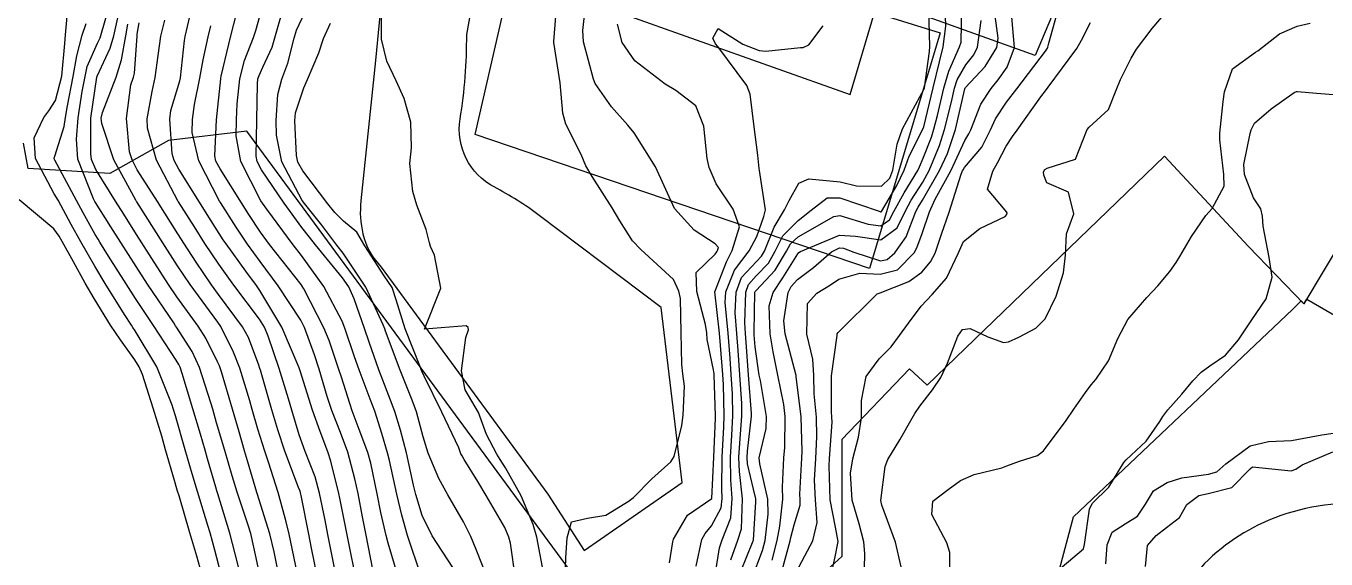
# Model space of a CAD drawing. Header units: metres. Extents: x 318500 to 325275, y 7408834 to 7428799.
# Drawn here: x 323234.7 to 323297.5, y 7418560 to 7418585.8 of the extents above; entities that cross this region are included whole.
import ezdxf

# ---------------------------------------------------------------- set-up
doc = ezdxf.new("R2010")
doc.units = ezdxf.units.M
doc.header["$MEASUREMENT"] = 0
for name, color, linetype in [('Curvas de Nivel 1m', 11, 'Continuous'), ('Curvas de Nivel 5m', 15, 'Continuous'), ('Edificações', 30, 'Continuous'), ('Vias Primárias', 230, 'Continuous')]:
    doc.layers.add(name, color=color, linetype=linetype)

msp = doc.modelspace()

# ---------------------------------------------------------------- linework, layer by layer
at = {"layer": 'Curvas de Nivel 1m', "flags": 128}
for points, elevation in [([(323244.093, 7418559.235), (323243.798, 7418560.409), (323243.564, 7418561.244), (323243.459, 7418561.601), (323242.955, 7418563.253), (323242.698, 7418564.107), (323242.365, 7418565.262), (323241.885, 7418566.917), (323241.781, 7418567.271), (323241.729, 7418567.435), (323240.979, 7418569.279), (323239.937, 7418571.032), (323239.831, 7418571.184), (323239.758, 7418571.293), (323239.427, 7418571.818), (323238.489, 7418573.312), (323237.982, 7418574.148), (323237.308, 7418575.33), (323236.844, 7418576.173), (323236.209, 7418577.347), (323236.025, 7418577.658), (323235.124, 7418579.359), (323235.053, 7418580.373), (323235.522, 7418581.356), (323235.766, 7418581.671), (323236.088, 7418582.171), (323236.388, 7418583.346), (323236.535, 7418584.933), (323236.561, 7418585.344), (323236.704, 7418586.789)], 727), ([(323245.963, 7418559.208), (323245.792, 7418560.036), (323245.526, 7418561.214), (323245.404, 7418561.628), (323244.875, 7418563.224), (323244.63, 7418564.011), (323244.272, 7418565.234), (323243.88, 7418566.582), (323243.688, 7418567.243), (323243.6, 7418567.539), (323243.044, 7418569.253), (323242.688, 7418570.019), (323241.939, 7418571.209), (323241.897, 7418571.27), (323241.805, 7418571.409), (323240.532, 7418573.284), (323239.983, 7418574.134), (323239.246, 7418575.301), (323238.765, 7418576.066), (323238.019, 7418577.243), (323237.992, 7418577.293), (323237.975, 7418577.321), (323237.926, 7418577.417), (323237.16, 7418579.333), (323237.099, 7418580.3), (323237.179, 7418581.334), (323237.376, 7418582.614), (323237.517, 7418583.329), (323237.623, 7418583.812), (323238.124, 7418584.947), (323238.241, 7418585.205), (323238.282, 7418585.318), (323238.695, 7418586.768)], 729), ([(323250.589, 7418559.148), (323250.286, 7418560.67), (323250.192, 7418561.154), (323249.837, 7418562.934), (323249.792, 7418563.161), (323249.411, 7418564.722), (323249.265, 7418565.169), (323248.888, 7418566.162), (323248.521, 7418567.181), (323247.919, 7418569.094), (323247.893, 7418569.19), (323247.874, 7418569.237), (323247.034, 7418571.199), (323245.966, 7418572.973), (323245.801, 7418573.213), (323245.294, 7418573.907), (323244.334, 7418575.235), (323244.201, 7418575.436), (323244.005, 7418575.739), (323243.424, 7418576.659), (323243.045, 7418577.255), (323242.044, 7418578.849), (323241.818, 7418579.272), (323241.736, 7418579.592), (323241.623, 7418581.275), (323241.672, 7418581.686), (323242.099, 7418583.122), (323242.128, 7418583.27), (323242.326, 7418585.068), (323242.363, 7418585.266), (323242.697, 7418586.716)], 734), ([(323253.781, 7418559.149), (323253.108, 7418561.117), (323252.831, 7418562.114), (323252.59, 7418563.122), (323252.237, 7418564.746), (323252.143, 7418565.127), (323251.874, 7418566.065), (323251.525, 7418567.135), (323251.311, 7418567.727), (323250.77, 7418569.147), (323250.546, 7418569.77), (323250.075, 7418571.158), (323249.945, 7418571.5), (323249.068, 7418573.174), (323247.992, 7418574.666), (323247.58, 7418575.194), (323246.313, 7418576.911), (323246.096, 7418577.209), (323246.022, 7418577.316), (323245.051, 7418579.225), (323244.829, 7418580.468), (323244.845, 7418581.229), (323244.876, 7418582.017), (323245.007, 7418583.226), (323245.227, 7418584.11), (323245.662, 7418585.217), (323245.783, 7418585.567), (323246.156, 7418586.952)], 737), ([(323259.732, 7418559.079), (323259.375, 7418561.034), (323259.196, 7418561.66), (323258.618, 7418563.042), (323257.853, 7418564.396), (323257.599, 7418564.796), (323257.437, 7418565.056), (323256.932, 7418566.006), (323256.547, 7418567.07), (323255.906, 7418568.17), (323255.718, 7418569.083), (323255.936, 7418570.7), (323256.06, 7418571.078), (323256.052, 7418571.189), (323255.943, 7418571.276), (323253.94, 7418571.11), (323254.727, 7418573.099), (323254.415, 7418574.683), (323254.223, 7418575.107), (323254.176, 7418575.282), (323254.008, 7418575.924), (323253.561, 7418577.115), (323253.375, 7418577.771), (323253.226, 7418579.118), (323253.299, 7418579.88), (323253.279, 7418581.118), (323252.949, 7418582.263), (323252.565, 7418583.125), (323252.114, 7418584.073), (323251.848, 7418585.134), (323251.852, 7418585.417), (323251.845, 7418587.135)], 741), ([(323260.733, 7418559.016), (323260.773, 7418560.038), (323260.839, 7418561.015), (323261.051, 7418561.782), (323261.824, 7418561.962), (323262.712, 7418562.101), (323263.837, 7418562.798), (323263.935, 7418562.873), (323264.052, 7418562.968), (323264.936, 7418563.872), (323265.857, 7418564.681), (323266.01, 7418564.948), (323266.375, 7418566.45), (323266.449, 7418566.942), (323266.508, 7418568.344), (323266.439, 7418568.942), (323266.386, 7418569.404), (323266.358, 7418570.944), (323266.315, 7418572.595), (323266.244, 7418572.946), (323265.978, 7418573.515), (323264.396, 7418574.966), (323264.004, 7418575.377), (323263.389, 7418576.354), (323263.012, 7418576.985), (323262.042, 7418578.5), (323261.745, 7418579.005), (323261.51, 7418579.556), (323260.776, 7418581.02), (323260.626, 7418581.562), (323260.493, 7418583.024), (323260.185, 7418584.973), (323260.183, 7418585.029), (323260.331, 7418586.854)], 742), ([(323265.793, 7418559.805), (323265.948, 7418560.808), (323265.98, 7418560.947), (323266.657, 7418562.108), (323267.84, 7418562.92), (323267.928, 7418564.919), (323268.01, 7418566.796), (323268.014, 7418566.918), (323267.944, 7418568.895), (323267.944, 7418568.92), (323267.941, 7418568.941), (323267.922, 7418569.144), (323267.614, 7418570.602), (323267.586, 7418570.925), (323267.533, 7418571.339), (323267.108, 7418572.933), (323267.068, 7418573.85), (323267.997, 7418574.735), (323268.074, 7418574.844), (323268.112, 7418574.918), (323268.15, 7418575.066), (323268.003, 7418575.238), (323266.978, 7418575.904), (323266.02, 7418576.95), (323265.107, 7418578.959), (323264.074, 7418580.603), (323263.765, 7418580.975), (323262.976, 7418581.874), (323262.186, 7418582.999), (323262.103, 7418583.202), (323261.632, 7418585.007), (323261.587, 7418585.559), (323261.754, 7418587.006)], 743), ([(323268.749, 7418559.952), (323269.099, 7418560.901), (323269.267, 7418561.45), (323269.318, 7418562.898), (323269.166, 7418564.214), (323269.14, 7418564.901), (323269.184, 7418565.587), (323269.292, 7418566.899), (323269.291, 7418567.507), (323269.192, 7418568.901), (323269.11, 7418570.08), (323269.041, 7418570.903), (323268.964, 7418571.896), (323269.003, 7418572.905), (323269.273, 7418573.608), (323269.992, 7418574.381), (323270.244, 7418574.64), (323270.374, 7418574.886), (323270.856, 7418576.038), (323271.342, 7418576.877), (323271.569, 7418577.333), (323272.04, 7418578.173), (323272.522, 7418578.383), (323274.041, 7418578.242), (323274.824, 7418578.042), (323276.038, 7418578.025), (323276.44, 7418578.411), (323276.591, 7418578.805), (323276.805, 7418580.066), (323277.06, 7418580.8), (323278.099, 7418582.733), (323278.114, 7418582.79), (323278.363, 7418584.549), (323278.384, 7418584.786), (323278.333, 7418586.611)], 746), ([(323269.256, 7418559.43), (323269.808, 7418560.789), (323269.838, 7418560.861), (323269.844, 7418560.89), (323269.969, 7418562.758), (323269.96, 7418562.889), (323269.845, 7418563.364), (323269.558, 7418564.596), (323269.541, 7418564.895), (323269.563, 7418565.196), (323269.747, 7418566.892), (323269.751, 7418567.033), (323269.605, 7418568.895), (323269.496, 7418570.457), (323269.458, 7418570.897), (323269.429, 7418571.417), (323269.471, 7418572.897), (323269.601, 7418573.27), (323269.982, 7418573.685), (323270.575, 7418574.301), (323270.9, 7418574.881), (323271.267, 7418575.618), (323272.015, 7418576.369), (323272.635, 7418576.861), (323273.414, 7418577.464), (323274.029, 7418577.455), (323275.936, 7418576.811), (323275.997, 7418576.787), (323276.02, 7418576.783), (323276.035, 7418576.795), (323276.789, 7418578.052), (323277.144, 7418578.799), (323277.384, 7418579.473), (323278.039, 7418580.79), (323278.081, 7418580.899), (323278.544, 7418582.783), (323278.852, 7418584.046), (323279.027, 7418584.777), (323279.146, 7418585.774), (323279.119, 7418586.776)], 747), ([(323269.783, 7418559.067), (323270.291, 7418560.4), (323270.406, 7418560.884), (323270.558, 7418562.154), (323270.543, 7418562.883), (323270.15, 7418564.595), (323270.124, 7418564.887), (323270.464, 7418566.301), (323270.476, 7418566.884), (323270.181, 7418568.622), (323270.13, 7418568.888), (323269.934, 7418570.251), (323269.883, 7418570.834), (323269.877, 7418570.891), (323269.875, 7418570.957), (323269.913, 7418572.891), (323269.928, 7418572.933), (323269.971, 7418572.983), (323270.904, 7418573.963), (323271.453, 7418574.875), (323271.645, 7418575.232), (323272.007, 7418575.578), (323273.74, 7418576.566), (323274.018, 7418576.614), (323275.39, 7418576.195), (323276.013, 7418576.108), (323276.421, 7418576.401), (323276.641, 7418576.804), (323277.135, 7418577.698), (323277.802, 7418578.792), (323277.886, 7418578.958), (323278.059, 7418579.387), (323278.455, 7418580.404), (323278.579, 7418580.783), (323278.749, 7418581.442), (323279.056, 7418582.776), (323279.294, 7418583.59), (323279.817, 7418584.765), (323279.894, 7418585.003), (323279.92, 7418586.764)], 748), ([(323271.793, 7418559.146), (323272.722, 7418560.856), (323272.926, 7418561.751), (323272.848, 7418562.855), (323272.806, 7418563.807), (323272.864, 7418564.855), (323272.921, 7418565.9), (323272.903, 7418566.855), (323272.79, 7418567.973), (323272.768, 7418568.857), (323272.726, 7418569.656), (323272.432, 7418570.863), (323272.468, 7418572.356), (323272.905, 7418572.856), (323273.574, 7418573.248), (323273.98, 7418573.526), (323274.986, 7418573.824), (323275.984, 7418573.763), (323276.81, 7418573.979), (323277.627, 7418574.794), (323277.758, 7418575.037), (323278.009, 7418575.735), (323278.358, 7418576.785), (323278.644, 7418577.395), (323279.397, 7418578.77), (323279.609, 7418579.214), (323280.072, 7418580.234), (323280.27, 7418580.566), (323280.364, 7418580.757), (323280.852, 7418581.993), (323281.344, 7418582.748), (323281.681, 7418583.17), (323282.116, 7418583.787), (323282.48, 7418584.735), (323282.314, 7418586.582)], 751), ([(323276.989, 7418559.607), (323276.719, 7418560.801), (323276.061, 7418562.583), (323276.015, 7418562.808), (323276.217, 7418564.455), (323276.341, 7418564.805), (323276.926, 7418565.754), (323277.529, 7418566.794), (323277.654, 7418567.032), (323277.899, 7418567.383), (323278.514, 7418568.178), (323278.907, 7418568.775), (323279.239, 7418569.462), (323279.733, 7418570.763), (323279.953, 7418571.088), (323280.335, 7418571.136), (323281.185, 7418570.741), (323281.946, 7418570.465), (323282.188, 7418570.486), (323282.684, 7418570.723), (323283.511, 7418571.158), (323283.959, 7418571.607), (323284.486, 7418572.702), (323284.844, 7418573.841), (323284.941, 7418574.696), (323284.985, 7418575.726), (323285.338, 7418576.69), (323285.079, 7418577.733), (323284.045, 7418578.19), (323283.894, 7418578.557), (323283.874, 7418578.713), (323283.934, 7418578.829), (323284.053, 7418578.903), (323285.421, 7418579.328), (323285.954, 7418580.682), (323285.988, 7418580.775), (323286.083, 7418580.877), (323287.028, 7418581.739), (323287.387, 7418582.667), (323287.596, 7418583.185), (323288.126, 7418584.227), (323288.373, 7418584.656), (323289.137, 7418585.653), (323289.978, 7418586.633)], 754), ([(323245.026, 7418559.221), (323244.779, 7418560.241), (323244.518, 7418561.229), (323243.944, 7418563.133), (323243.906, 7418563.239), (323243.893, 7418563.291), (323243.842, 7418563.456), (323243.44, 7418564.83), (323243.318, 7418565.248), (323243.093, 7418566.03), (323242.73, 7418567.257), (323242.212, 7418568.969), (323242.116, 7418569.267), (323242.053, 7418569.4), (323241.923, 7418569.611), (323240.818, 7418571.281), (323239.959, 7418572.584), (323239.503, 7418573.297), (323238.655, 7418574.645), (323238.232, 7418575.317), (323238.142, 7418575.459), (323238.004, 7418575.69), (323237.417, 7418576.732), (323237.094, 7418577.334), (323236.049, 7418579.282), (323236.017, 7418579.35), (323236.014, 7418579.387), (323236.052, 7418579.477), (323236.506, 7418580.912), (323236.565, 7418581.343), (323236.66, 7418581.916), (323236.942, 7418583.337), (323237.118, 7418584.331), (323237.368, 7418585.331), (323237.569, 7418585.898)], 728), ([(323248.735, 7418559.176), (323248.471, 7418560.509), (323248.338, 7418561.182), (323247.967, 7418563.06), (323247.941, 7418563.188), (323247.918, 7418563.266), (323247.843, 7418563.452), (323247.171, 7418565.197), (323246.837, 7418566.239), (323246.557, 7418567.203), (323246.003, 7418569.125), (323245.975, 7418569.209), (323245.922, 7418569.37), (323245.416, 7418570.699), (323245.128, 7418571.222), (323243.963, 7418572.788), (323243.631, 7418573.245), (323242.897, 7418574.345), (323242.298, 7418575.266), (323242.179, 7418575.445), (323242.005, 7418575.724), (323241.014, 7418577.28), (323240.043, 7418578.822), (323239.788, 7418579.294), (323239.665, 7418579.686), (323239.526, 7418581.298), (323239.733, 7418582.932), (323239.857, 7418583.294), (323239.9, 7418583.496), (323240.035, 7418585.291), (323240.043, 7418585.38), (323240.14, 7418585.925)], 732), ([(323249.629, 7418559.315), (323249.265, 7418561.168), (323249.125, 7418561.866), (323248.861, 7418563.175), (323248.638, 7418563.968), (323248.159, 7418565.186), (323247.872, 7418565.993), (323247.515, 7418567.194), (323247.36, 7418567.733), (323246.91, 7418569.2), (323246.376, 7418570.765), (323246.188, 7418571.208), (323245.946, 7418571.592), (323244.714, 7418573.229), (323243.985, 7418574.247), (323243.314, 7418575.25), (323242.802, 7418576.052), (323242.031, 7418577.27), (323242.02, 7418577.286), (323240.97, 7418579.281), (323240.531, 7418580.828), (323240.526, 7418581.286), (323240.767, 7418582.609), (323240.905, 7418583.282), (323241.047, 7418584.35), (323241.185, 7418585.279), (323241.366, 7418586.053)], 733), ([(323252.66, 7418559.121), (323252.184, 7418560.747), (323252.083, 7418561.127), (323251.827, 7418562.242), (323251.645, 7418563.133), (323251.335, 7418564.618), (323251.186, 7418565.14), (323250.767, 7418566.256), (323250.442, 7418567.152), (323249.914, 7418568.777), (323249.787, 7418569.162), (323249.323, 7418570.559), (323249.069, 7418571.173), (323248.091, 7418573.065), (323248.021, 7418573.189), (323247.971, 7418573.262), (323246.44, 7418575.206), (323246.006, 7418575.799), (323245.445, 7418576.649), (323245.077, 7418577.224), (323244.044, 7418578.866), (323243.848, 7418579.243), (323243.798, 7418579.499), (323243.873, 7418581.243), (323244.076, 7418583.216), (323244.078, 7418583.24), (323244.083, 7418583.257), (323244.102, 7418583.349), (323244.465, 7418584.895), (323244.55, 7418585.234), (323244.88, 7418586.498)], 736), ([(323255.304, 7418559.57), (323254.313, 7418561.102), (323253.825, 7418562.097), (323253.509, 7418563.113), (323253.407, 7418563.552), (323253.057, 7418565.118), (323252.778, 7418566.219), (323252.504, 7418567.124), (323251.913, 7418568.64), (323251.723, 7418569.133), (323251.266, 7418570.473), (323251.039, 7418571.144), (323250.531, 7418572.582), (323250.273, 7418573.155), (323249.976, 7418573.588), (323248.666, 7418575.18), (323248.371, 7418575.552), (323248.008, 7418576.023), (323247.142, 7418577.199), (323246.044, 7418578.821), (323245.844, 7418579.213), (323245.797, 7418579.471), (323245.825, 7418581.214), (323245.863, 7418582.979), (323245.88, 7418583.213), (323245.929, 7418583.386), (323246.109, 7418583.786), (323246.568, 7418584.76), (323246.701, 7418585.204), (323247.011, 7418586.337)], 738), ([(323256.976, 7418559.062), (323256.43, 7418560.441), (323256.168, 7418561.075), (323255.821, 7418561.782), (323255.058, 7418563.092), (323254.629, 7418563.879), (323254.118, 7418565.106), (323253.872, 7418565.904), (323253.541, 7418567.113), (323253.345, 7418567.669), (323252.762, 7418569.122), (323252.054, 7418571.014), (323252.01, 7418571.129), (323251.943, 7418571.315), (323251.102, 7418573.143), (323249.994, 7418574.778), (323249.698, 7418575.165), (323248.971, 7418576.137), (323248.135, 7418577.188), (323248.022, 7418577.34), (323247.031, 7418579.2), (323246.774, 7418580.498), (323246.766, 7418581.203), (323246.834, 7418582.461), (323247.031, 7418583.201), (323247.325, 7418583.985), (323247.632, 7418585.195), (323247.747, 7418585.583), (323248.149, 7418586.425)], 739), ([(323270.754, 7418559.927), (323270.996, 7418560.878), (323271.12, 7418561.577), (323271.261, 7418562.876), (323271.259, 7418563.463), (323271.31, 7418564.875), (323271.367, 7418565.376), (323271.383, 7418566.875), (323271.31, 7418567.464), (323271.031, 7418568.879), (323270.8, 7418570.013), (323270.655, 7418570.883), (323270.606, 7418572.238), (323270.803, 7418572.882), (323271.271, 7418573.587), (323271.998, 7418574.745), (323272.05, 7418574.819), (323272.13, 7418574.868), (323274.008, 7418575.658), (323274.791, 7418575.612), (323276.006, 7418575.435), (323276.805, 7418576.01), (323277.193, 7418576.798), (323277.471, 7418577.353), (323278.041, 7418578.223), (323278.346, 7418578.786), (323278.845, 7418580.002), (323279.096, 7418580.775), (323279.424, 7418582.101), (323279.567, 7418582.768), (323279.694, 7418583.178), (323280.117, 7418583.903), (323280.5, 7418584.38), (323280.69, 7418584.754), (323280.865, 7418586.037)], 749), ([(323273.526, 7418558.844), (323273.802, 7418560.088), (323273.945, 7418560.838), (323273.82, 7418561.53), (323273.563, 7418562.844), (323273.506, 7418564.487), (323273.525, 7418564.845), (323273.648, 7418566.605), (323273.644, 7418566.844), (323273.625, 7418567.113), (323273.624, 7418568.844), (323273.894, 7418570.795), (323273.895, 7418570.841), (323273.901, 7418570.881), (323273.941, 7418570.939), (323275.832, 7418572.812), (323275.926, 7418572.856), (323275.971, 7418572.866), (323277.364, 7418573.412), (323277.986, 7418573.873), (323278.419, 7418574.358), (323278.636, 7418574.78), (323278.944, 7418575.706), (323279.308, 7418576.771), (323279.887, 7418578.601), (323279.962, 7418578.761), (323279.99, 7418578.822), (323280.053, 7418578.93), (323280.902, 7418579.918), (323281.316, 7418580.748), (323281.55, 7418581.281), (323282.094, 7418582.096), (323282.586, 7418582.733), (323283.979, 7418584.564), (323284.07, 7418584.711), (323284.086, 7418584.755), (323284.133, 7418584.939), (323284.521, 7418586.338)], 752), ([(323275.21, 7418558.819), (323275.231, 7418560.245), (323275.193, 7418560.819), (323274.955, 7418561.691), (323274.615, 7418562.828), (323274.549, 7418564.14), (323274.655, 7418564.828), (323274.929, 7418565.873), (323275.072, 7418566.822), (323275.066, 7418567.659), (323275.301, 7418568.819), (323275.933, 7418569.677), (323276.501, 7418570.246), (323276.915, 7418570.8), (323277.347, 7418571.405), (323277.964, 7418572.226), (323278.487, 7418572.782), (323279.183, 7418573.571), (323279.747, 7418574.764), (323280.009, 7418575.342), (323280.793, 7418575.973), (323282.028, 7418576.567), (323282.11, 7418576.648), (323282.115, 7418576.729), (323282.093, 7418576.792), (323282.031, 7418576.863), (323281.172, 7418577.879), (323281.429, 7418578.746), (323281.648, 7418579.152), (323282.068, 7418579.957), (323282.374, 7418580.437), (323282.604, 7418580.732), (323283.744, 7418582.355), (323284.019, 7418582.711), (323284.111, 7418582.82), (323285.493, 7418584.69), (323285.723, 7418585.099), (323286.149, 7418585.949)], 753), ([(323247.782, 7418559.325), (323247.381, 7418561.194), (323247.237, 7418561.777), (323246.853, 7418563.2), (323246.384, 7418564.676), (323246.206, 7418565.207), (323245.876, 7418566.266), (323245.603, 7418567.214), (323245.478, 7418567.634), (323244.999, 7418569.224), (323244.702, 7418570.002), (323244.077, 7418571.238), (323243.943, 7418571.444), (323242.598, 7418573.261), (323241.983, 7418574.169), (323241.276, 7418575.277), (323240.02, 7418577.262), (323240.008, 7418577.278), (323239.963, 7418577.349), (323238.914, 7418579.307), (323238.33, 7418581.063), (323238.301, 7418581.317), (323238.354, 7418581.587), (323239.018, 7418583.306), (323239.281, 7418584.134), (323239.49, 7418585.3), (323239.578, 7418585.859)], 731), ([(323267.077, 7418559.644), (323267.358, 7418560.927), (323267.517, 7418561.222), (323267.82, 7418561.584), (323268.283, 7418562.464), (323268.332, 7418562.913), (323268.311, 7418563.379), (323268.329, 7418564.913), (323268.409, 7418566.385), (323268.424, 7418566.912), (323268.391, 7418568.434), (323268.36, 7418568.913), (323268.332, 7418569.322), (323268.203, 7418570.916), (323267.98, 7418572.909), (323268.536, 7418574.368), (323268.816, 7418574.908), (323269.169, 7418576.06), (323268.869, 7418576.907), (323268.038, 7418578.139), (323267.712, 7418578.925), (323267.613, 7418579.37), (323267.441, 7418580.93), (323267.067, 7418581.912), (323266.097, 7418582.657), (323265.577, 7418582.955), (323264.117, 7418584.095), (323263.501, 7418584.979), (323263.264, 7418585.862)], 744), ([(323284.259, 7418559.167), (323285.808, 7418560.48), (323285.854, 7418560.679), (323286.11, 7418562.402), (323286.239, 7418562.674), (323287.045, 7418563.469), (323287.764, 7418564.652), (323287.871, 7418564.78), (323288.836, 7418565.685), (323289.498, 7418566.634), (323289.648, 7418566.878), (323289.899, 7418567.206), (323290.576, 7418567.954), (323291.106, 7418568.612), (323291.499, 7418569.033), (323291.931, 7418569.337), (323292.679, 7418569.849), (323293.303, 7418570.586), (323293.96, 7418571.566), (323294.643, 7418572.57), (323294.934, 7418573.618), (323294.792, 7418574.568), (323294.505, 7418576.09), (323294.477, 7418576.573), (323294.384, 7418576.926), (323294.039, 7418577.468), (323293.601, 7418578.584), (323293.561, 7418579.081), (323293.872, 7418580.582), (323293.919, 7418580.745), (323294.087, 7418581.068), (323294.894, 7418581.772), (323296.004, 7418582.552), (323296.11, 7418582.6), (323296.171, 7418582.609), (323297.091, 7418582.535), (323298.109, 7418582.454)], 756), ([(323243.17, 7418559.249), (323242.918, 7418560.128), (323242.583, 7418561.258), (323242.06, 7418563.043), (323241.994, 7418563.268), (323241.958, 7418563.385), (323241.845, 7418563.78), (323241.41, 7418565.274), (323241.221, 7418565.925), (323240.811, 7418567.281), (323240.29, 7418568.911), (323240.13, 7418569.288), (323239.923, 7418569.629), (323239.222, 7418570.59), (323238.743, 7418571.308), (323237.959, 7418572.584), (323237.528, 7418573.327), (323236.952, 7418574.369), (323236.41, 7418575.344), (323236.265, 7418575.609), (323236.006, 7418575.955), (323234.325, 7418577.367)], 726), ([(323286.897, 7418559.759), (323286.963, 7418560.663), (323287.201, 7418561.278), (323287.826, 7418561.686), (323288.425, 7418562.051), (323288.816, 7418562.64), (323289.199, 7418563.287), (323289.856, 7418563.687), (323290.573, 7418563.905), (323291.862, 7418564.086), (323292.259, 7418564.199), (323292.703, 7418564.588), (323293.879, 7418565.468), (323294.765, 7418565.677), (323295.882, 7418565.724), (323297.345, 7418565.988), (323297.886, 7418566.08)], 757), ([(323288.813, 7418559.627), (323288.915, 7418560.639), (323289.327, 7418561.125), (323289.823, 7418561.512), (323290.455, 7418561.996), (323290.817, 7418562.615), (323291.392, 7418563.062), (323291.848, 7418563.151), (323292.993, 7418563.442), (323293.867, 7418564.353), (323293.99, 7418564.447), (323295.865, 7418564.249), (323296.085, 7418564.328), (323296.384, 7418564.542), (323297.876, 7418565.168)], 758)]:
    msp.add_lwpolyline(points, dxfattribs=dict(at, elevation=elevation))
at = {"layer": 'Curvas de Nivel 5m', "flags": 128}
for points, elevation in [([(323271.229, 7418559.442), (323271.623, 7418560.872), (323271.658, 7418561.026), (323271.822, 7418561.644), (323272.105, 7418562.597), (323272.106, 7418562.866), (323272.098, 7418563.121), (323272.195, 7418564.865), (323272.208, 7418565.208), (323272.16, 7418566.866), (323271.919, 7418568.822), (323271.912, 7418568.87), (323271.378, 7418570.876), (323271.323, 7418571.503), (323271.52, 7418572.875), (323271.671, 7418573.177), (323271.98, 7418573.516), (323272.752, 7418574.096), (323273.622, 7418574.846), (323274.002, 7418575.049), (323274.199, 7418575.034), (323274.702, 7418574.829), (323275.994, 7418574.421), (323276.322, 7418574.48), (323276.685, 7418574.803), (323277.236, 7418575.569), (323277.709, 7418576.793), (323277.809, 7418577.006), (323278.028, 7418577.355), (323278.852, 7418578.778), (323279.229, 7418579.606), (323279.616, 7418580.767), (323280.074, 7418582.735), (323280.078, 7418582.76), (323280.084, 7418582.776), (323280.101, 7418582.803), (323281.053, 7418583.814), (323281.621, 7418584.745), (323281.687, 7418585.195), (323281.468, 7418586.747)], 750), ([(323246.889, 7418559.199), (323246.659, 7418560.339), (323246.447, 7418561.204), (323245.839, 7418563.155), (323245.823, 7418563.21), (323245.372, 7418564.734), (323245.228, 7418565.219), (323244.965, 7418566.132), (323244.643, 7418567.229), (323244.11, 7418569.045), (323244.053, 7418569.238), (323244.014, 7418569.332), (323243.923, 7418569.534), (323243.352, 7418570.666), (323242.986, 7418571.254), (323241.961, 7418572.664), (323241.544, 7418573.274), (323240.737, 7418574.534), (323240.262, 7418575.287), (323240.004, 7418575.696), (323239.386, 7418576.671), (323238.986, 7418577.306), (323238.043, 7418578.829), (323237.829, 7418579.323), (323237.79, 7418579.587), (323237.792, 7418581.324), (323238.086, 7418583.307), (323238.1, 7418583.35), (323238.734, 7418584.698), (323238.909, 7418585.308), (323239.129, 7418586.322)], 730), ([(323258.341, 7418559.044), (323258.096, 7418560.757), (323258.02, 7418561.048), (323257.817, 7418561.506), (323256.92, 7418563.064), (323256.514, 7418563.737), (323255.857, 7418564.793), (323255.75, 7418564.973), (323255.7, 7418565.082), (323255.588, 7418565.361), (323254.771, 7418567.097), (323253.916, 7418568.837), (323253.797, 7418569.111), (323253.709, 7418569.325), (323252.996, 7418571.119), (323252.557, 7418572.528), (323252.364, 7418573.126), (323251.978, 7418573.695), (323251.055, 7418575.144), (323250.665, 7418575.808), (323250.012, 7418576.337), (323249.595, 7418576.745), (323249.264, 7418577.171), (323248.044, 7418578.773), (323247.808, 7418579.192), (323247.743, 7418579.505), (323247.666, 7418581.194), (323247.701, 7418581.577), (323248.096, 7418582.785), (323248.281, 7418583.187), (323248.822, 7418584.477), (323249.057, 7418585.176), (323249.393, 7418585.92)], 740), ([(323279.352, 7418558.767), (323279.343, 7418560.305), (323279.195, 7418560.769), (323278.472, 7418562.139), (323278.527, 7418562.78), (323279.266, 7418563.352), (323279.855, 7418563.781), (323280.531, 7418564.079), (323281.865, 7418564.397), (323282.106, 7418564.488), (323282.71, 7418564.722), (323283.589, 7418564.997), (323283.875, 7418565.214), (323284.974, 7418566.694), (323285.348, 7418567.239), (323285.91, 7418568.046), (323286.183, 7418568.409), (323286.406, 7418568.673), (323287.016, 7418569.582), (323287.478, 7418570.657), (323287.959, 7418571.579), (323288.878, 7418572.641), (323289.416, 7418573.201), (323289.989, 7418573.899), (323290.295, 7418574.326), (323290.474, 7418574.623), (323291.037, 7418575.593), (323291.727, 7418576.605), (323292.034, 7418576.953), (323292.614, 7418578.024), (323292.603, 7418578.594), (323292.402, 7418580.27), (323292.402, 7418580.597), (323292.571, 7418582.128), (323292.627, 7418582.595), (323293.015, 7418583.697), (323294.129, 7418584.509), (323294.251, 7418584.578), (323295.3, 7418585.405), (323296.148, 7418585.766), (323296.782, 7418585.909)], 755), ([(323251.443, 7418559.477), (323251.115, 7418561.14), (323250.943, 7418562.024), (323250.718, 7418563.147), (323250.566, 7418563.868), (323250.226, 7418565.155), (323249.874, 7418566.11), (323249.452, 7418567.167), (323249.227, 7418567.843), (323248.833, 7418569.176), (323248.61, 7418569.862), (323248.125, 7418571.187), (323247.945, 7418571.544), (323246.854, 7418573.201), (323245.987, 7418574.374), (323245.371, 7418575.219), (323244.822, 7418576.042), (323244.06, 7418577.239), (323244.021, 7418577.302), (323243.015, 7418579.256), (323242.7, 7418580.631), (323242.71, 7418581.261), (323242.815, 7418581.987), (323243.068, 7418583.255), (323243.231, 7418584.135), (323243.471, 7418585.25), (323243.596, 7418585.79)], 735), ([(323267.948, 7418558.917), (323268.2, 7418560.518), (323268.329, 7418560.912), (323268.75, 7418561.982), (323268.824, 7418562.905), (323268.753, 7418563.81), (323268.733, 7418564.907), (323268.8, 7418565.983), (323268.851, 7418566.906), (323268.838, 7418567.974), (323268.776, 7418568.907), (323268.719, 7418569.699), (323268.622, 7418570.91), (323268.48, 7418572.394), (323268.507, 7418572.912), (323268.937, 7418573.954), (323269.637, 7418574.895), (323270.007, 7418575.594), (323270.348, 7418576.556), (323270.422, 7418576.886), (323270.147, 7418578.79), (323270.126, 7418578.889), (323270.06, 7418579.531), (323269.876, 7418580.893), (323269.686, 7418582.487), (323269.527, 7418582.899), (323268.128, 7418584.78), (323268.013, 7418584.922), (323267.876, 7418585.182), (323268.141, 7418585.651), (323269.331, 7418584.902), (323270.125, 7418584.587), (323270.447, 7418584.565), (323272.128, 7418584.731), (323272.252, 7418584.744), (323272.528, 7418584.864), (323273.212, 7418585.786)], 745)]:
    msp.add_lwpolyline(points, dxfattribs=dict(at, elevation=elevation))
at = {"layer": 'Edificações'}
for points in [[(323287.381, 7418593.612), (323283.473, 7418584.354), (323275.612, 7418587.188)], [(323263.35, 7418586.43), (323274.527, 7418582.46), (323275.696, 7418586.43), (323278.876, 7418585.45), (323275.462, 7418574.039), (323256.383, 7418580.531), (323259.185, 7418592.785)], [(323261.176, 7418559.16), (323245.344, 7418580.681), (323241.548, 7418580.232), (323238.717, 7418578.641), (323234.766, 7418578.877), (323234.53, 7418580.114)], [(323301.393, 7418580.565), (323296.478, 7418572.333), (323293.796, 7418575.11), (323289.725, 7418579.474), (323278.245, 7418568.4), (323277.401, 7418569.193), (323274.124, 7418565.772), (323274.122, 7418560.106), (323271.292, 7418557.527), (323282.386, 7418548.301), (323284.583, 7418559.231), (323285.332, 7418562.03), (323295.92, 7418572.062), (323296.336, 7418572.479), (323296.478, 7418572.333), (323296.616, 7418572.564), (323300.824, 7418570.115)]]:
    msp.add_lwpolyline(points, dxfattribs=at)
at = {"layer": 'Vias Primárias'}
for points in [[(323715.644, 7420145.548, 0), (323709.04, 7420132.939)], [(323831.088, 7420001.787, 0), (323833.844, 7420008.443, 0.220888)], [(323252.454, 7418593.32), (323251.569, 7418584.115), (323250.856, 7418577.31, 0.083707), (323250.955, 7418575.72, 0.13805), (323251.845, 7418574.106), (323259.894, 7418563.124), (323261.664, 7418560.398), (323266.394, 7418563.689), (323265.384, 7418572.149), (323259.485, 7418576.608, 0.041344), (323257.306, 7418577.988, -0.322936), (323255.659, 7418581.279, 0.041404), (323255.977, 7418585.366), (323257.625, 7418594.523)], [(323299.643, 7418562.647, 0.119029), (323294.777, 7418561.858, 0.112754), (323291.301, 7418559.365, 0.049837), (323287.724, 7418554.401), (323283.858, 7418548.738), (323283.824, 7418544.89), (323284.268, 7418537.47), (323286.802, 7418524.577), (323288.315, 7418516.081), (323291.555, 7418516.647), (323290.117, 7418522.102), (323287.56, 7418536.675), (323286.843, 7418545.105, -0.176385), (323287.867, 7418548.889, 0.005741), (323291.452, 7418554.106, -0.179815), (323296.579, 7418557.8, -0.311454), (323298.78, 7418557.033)], [(322871.755, 7418055.651, 0.000002), (322880.943, 7418048.886, -0.018146)]]:
    msp.add_lwpolyline(points, format="xyb", dxfattribs=at)

doc.saveas('drawing.dxf')
